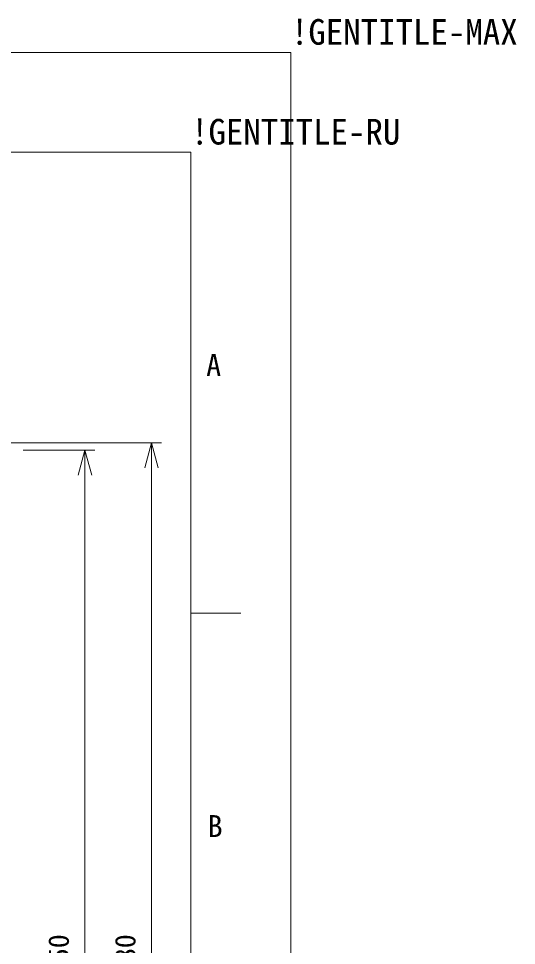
# Model space of a CAD drawing. Units: millimetres, scale not verified. Extents: x -4200 to 13609, y -2970 to 3038.
# Drawn here: x 3655 to 4651, y 1181 to 3038 of the extents above; entities that cross this region are included whole.
import ezdxf
from ezdxf.enums import TextEntityAlignment as Align

# ---------------------------------------------------------------- set-up
doc = ezdxf.new("R2010")
doc.units = ezdxf.units.MM
doc.header["$LTSCALE"] = 26
for name, color, linetype, lineweight in [('0-0_0', 3, 'Continuous', 18), ('0-B_AM_5', 7, 'Continuous', 18), ('0-E_AM_BOR', 7, 'Continuous', 18)]:
    doc.layers.add(name, color=color, linetype=linetype, lineweight=lineweight)
doc.styles.add('ＭＳ ゴシック', font='')
doc.styles.get('ＭＳ ゴシック').set_extended_font_data('MS Gothic')

# ---------------------------------------------------------------- blocks, each defined once
blk = doc.blocks.new('_Open30')
at = {"layer": '0-0_0', "color": 7}
blk.add_line((0, 0), (-25, 0), dxfattribs=at)
blk.add_lwpolyline([(-25, 6.7), (0, 0), (-25, -6.7)], dxfattribs=at)
blk = doc.blocks.new('_D20')
at = {"layer": '0-B_AM_5'}
for p, q in [((91496.5, 54369.4), (95095.3, 54369.4)), ((94595.3, 53119.4), (94595.3, 4369.4))]:
    blk.add_line(p, q, dxfattribs=at)
at = {"layer": '0-B_AM_5', "xscale": 50, "yscale": 50, "rotation": 90}
blk.add_blockref('_Open30', (94595.3, 54369.4), dxfattribs=at)
at = {"layer": '0-B_AM_5', "style": 'ＭＳ ゴシック'}
blk.add_text('2050', height=1026, rotation=90, dxfattribs=at).set_placement((94095.2, 27344.4), align=Align.BOTTOM_LEFT)
blk = doc.blocks.new('_D21')
at = {"layer": '0-B_AM_5'}
for p, q in [((75246.5, 54744.4), (98427.7, 54744.4)), ((97927.7, 53494.4), (97927.7, 3994.4))]:
    blk.add_line(p, q, dxfattribs=at)
at = {"layer": '0-B_AM_5', "xscale": 50, "yscale": 50, "rotation": 90}
blk.add_blockref('_Open30', (97927.7, 54744.4), dxfattribs=at)
at = {"layer": '0-B_AM_5', "style": 'ＭＳ ゴシック'}
blk.add_text('2080', height=1026, rotation=90, dxfattribs=at).set_placement((97427.5, 27344.4), align=Align.BOTTOM_LEFT)
blk = doc.blocks.new('JIS_A3')
at = {"layer": '0-0_0'}
for p, q in [((625, 7175), (10250, 7175)), ((10250, 7175), (10250, 250))]:
    blk.add_line(p, q, dxfattribs=at)
at = {"layer": '0-E_AM_BOR'}
for p, q in [((10250, 7425), (10500, 7425)), ((10500, 7425), (10500, 7175))]:
    blk.add_line(p, q, dxfattribs=at)
at = {"layer": '0-E_AM_BOR', "color": 2}
blk.add_line((10250, 6020.83), (10375, 6020.83), dxfattribs=at)
at = {"layer": '0-E_AM_BOR', "color": 1}
blk.add_lwpolyline([(0, 7425), (10500, 7425), (10500, 0), (0, 0)], close=True, dxfattribs=at)
at = {"layer": '0-0_0', "color": 7, "style": 'ＭＳ ゴシック'}
for s, p in [('!GENTITLE-MAX', (10500, 7425)), ('!GENTITLE-RU', (10250, 7175))]:
    blk.add_text(s, height=64.15, dxfattribs=at).set_placement(p, align=Align.BOTTOM_LEFT)
at = {"layer": '0-E_AM_BOR', "style": 'ＭＳ ゴシック'}
for s, p in [('A', (10288.02, 6597.92)), ('B', (10291.77, 5443.75))]:
    blk.add_text(s, height=54.99, dxfattribs=at).set_placement(p, align=Align.BOTTOM_LEFT)

msp = doc.modelspace()

# ---------------------------------------------------------------- block references
at = {"layer": '0-B_AM_5', "xscale": 0.04, "yscale": 0.04}
for name in ['_D21', '_D20']:
    msp.add_blockref(name, (3.84, -1.88), dxfattribs=at)
at = {"layer": '0-E_AM_BOR', "xscale": 0.8, "yscale": 0.8}
msp.add_blockref('JIS_A3', (-4200.17, -2970), dxfattribs=at)

doc.saveas('drawing.dxf')
